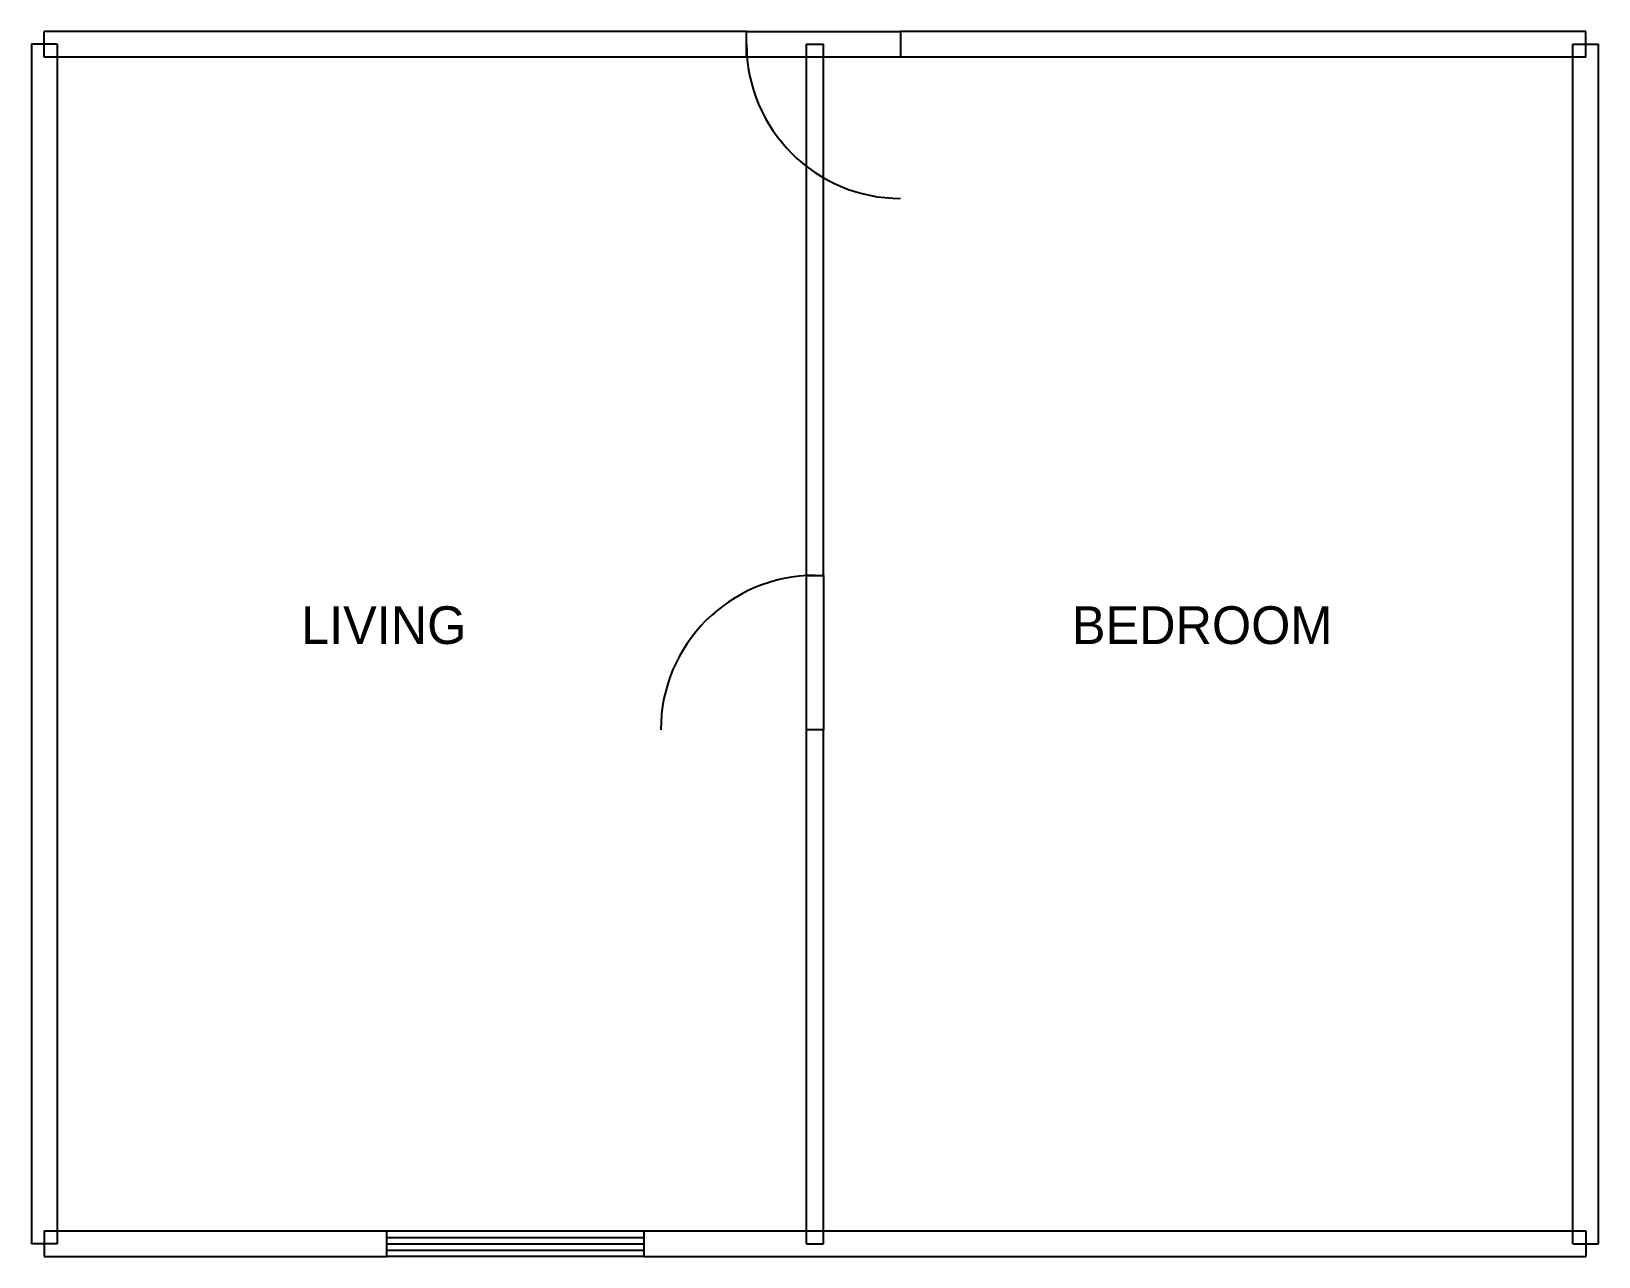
# Model space of a CAD drawing. Header units: millimetres. Extents: x -0.07 to 9.07, y -0.07 to 7.08.
import ezdxf

# ---------------------------------------------------------------- set-up
doc = ezdxf.new("R2010")
doc.units = ezdxf.units.MM
for name, color, linetype in [('A-ANNO-TEXT', 2, 'Continuous'), ('A-DOOR', 3, 'Continuous'), ('A-GLAZ', 4, 'Continuous'), ('A-WALL', 7, 'Continuous')]:
    doc.layers.add(name, color=color, linetype=linetype)

msp = doc.modelspace()

# ---------------------------------------------------------------- linework, layer by layer
at = {"layer": 'A-DOOR'}
for points in [[(5, 6.925), (4.1, 6.925), (4.1, 7.075), (5, 7.075)], [(4.45, 3), (4.45, 3.9), (4.55, 3.9), (4.55, 3)]]:
    msp.add_lwpolyline(points, close=True, dxfattribs=at)
for centre, start, end in [((5, 7), 180, 270), ((4.5, 3), 90, 180)]:
    msp.add_arc(centre, 0.9, start, end, dxfattribs=at)
at = {"layer": 'A-GLAZ'}
for p, q in [((2, 0.0375), (3.5, 0.0375)), ((2, 0), (3.5, 0)), ((2, -0.0375), (3.5, -0.0375))]:
    msp.add_line(p, q, dxfattribs=at)
msp.add_lwpolyline([(2, 0.075), (3.5, 0.075), (3.5, -0.075), (2, -0.075)], close=True, dxfattribs=at)
at = {"layer": 'A-WALL'}
for p, q in [((4.1, 7.075), (0, 7.075)), ((0, 6.925), (0, 7.075)), ((9, 7.075), (5, 7.075)), ((9, 6.925), (9, 7.075)), ((-0.075, 7), (-0.075, 0)), ((0.075, 7), (-0.075, 7)), ((0.075, 7), (0.075, 0)), ((4.45, 3.9), (4.45, 7)), ((4.45, 7), (4.55, 7)), ((4.55, 3.9), (4.55, 7)), ((8.925, 0), (8.925, 7)), ((8.925, 7), (9.075, 7)), ((9.075, 0), (9.075, 7)), ((4.1, 6.925), (0, 6.925)), ((9, 6.925), (5, 6.925)), ((4.45, 0), (4.45, 3)), ((4.55, 0), (4.55, 3)), ((0.075, 0), (-0.075, 0)), ((0, 0.075), (2, 0.075)), ((0, 0.075), (0, -0.075)), ((3.5, 0.075), (9, 0.075)), ((4.45, 0), (4.55, 0)), ((8.925, 0), (9.075, 0)), ((9, 0.075), (9, -0.075)), ((0, -0.075), (2, -0.075)), ((3.5, -0.075), (9, -0.075))]:
    msp.add_line(p, q, dxfattribs=at)

# ---------------------------------------------------------------- texts
at = {"layer": 'A-ANNO-TEXT'}
for s, p in [('LIVING', (1.5, 3.5)), ('BEDROOM', (6, 3.5))]:
    msp.add_text(s, height=0.22, dxfattribs=at).set_placement(p)

doc.saveas('drawing.dxf')
